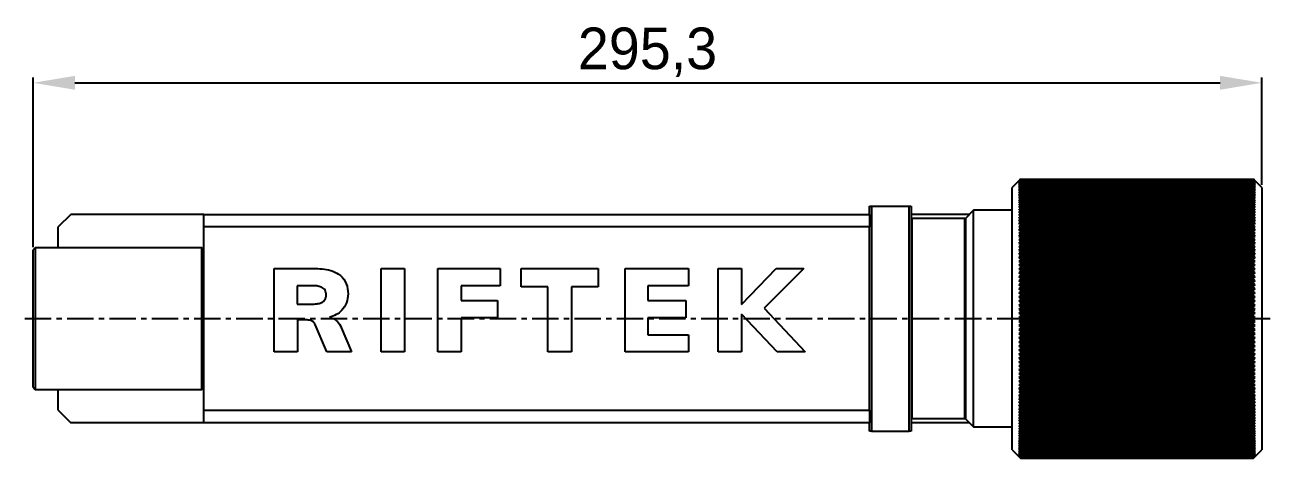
# Model space of a CAD drawing. Header units: millimetres. Extents: x -406 to 1097, y -706 to 717.
# Drawn here: x -14.8 to 284.5, y -706.4 to -602.4 of the extents above; entities that cross this region are included whole.
import ezdxf

# ---------------------------------------------------------------- set-up
doc = ezdxf.new("R2010")
doc.units = ezdxf.units.MM
doc.header["$PDSIZE"] = -1
doc.linetypes.add('CENTER', pattern=[10.16, 6.35, -1.27, 1.27, -1.27])
doc.dimstyles.new('ISO-25', dxfattribs={"dimtxt": 10, "dimasz": 10, "dimexe": 1.25, "dimexo": 0.625, "dimgap": 1.5, "dimtad": 1, "dimdec": 1, "dimtxsty": 'Standard', "dimcen": 2.5, "dimclrd": 1, "dimclre": 1, "dimclrt": 1, "dimadec": 0, "dimazin": 0, "dimtfac": 1, "dimtdec": 1, "dimtmove": 0, "dimatfit": 3, "dimfxl": 0, "dimarcsym": 0})

# ---------------------------------------------------------------- blocks, each defined once
blk = doc.blocks.new('*D18')
at = {"color": 1, "lineweight": -2, "transparency": 16777216}
for p, q in [((-12.76, -655.74), (-12.76, -615.01)), ((-2.76, -616.26), (272.51, -616.26)), ((282.51, -640.74), (282.51, -615.01))]:
    blk.add_line(p, q, dxfattribs=at)
at = {"color": 1, "transparency": 16777216}
for points in [[(-2.76, -614.59), (-2.76, -617.92), (-12.76, -616.26)], [(272.51, -614.59), (272.51, -617.92), (282.51, -616.26)]]:
    blk.add_solid(points, dxfattribs=at)
at = {"layer": 'Defpoints', "color": 0, "transparency": 16777216}
for p in [(282.51, -616.26), (282.51, -641.37), (-12.76, -656.37)]:
    blk.add_point(p, dxfattribs=at)
at = {"color": 1, "transparency": 16777216, "insert": (134.88, -608.92), "char_height": 10, "attachment_point": 5}
blk.add_mtext('295,3', dxfattribs=at)

msp = doc.modelspace()

# ---------------------------------------------------------------- linework, layer by layer
for p, q in [((224.43, -639.45), (222.51, -641.37)), ((224.51, -639.37), (224.11, -639.77)), ((224.11, -639.77), (224.51, -639.37)), ((224.51, -639.38), (224.11, -639.79)), ((224.11, -639.79), (224.51, -639.4)), ((224.51, -639.42), (224.11, -639.84)), ((224.11, -639.84), (224.51, -639.46)), ((224.51, -639.5), (224.11, -639.92)), ((224.11, -639.92), (224.51, -639.55)), ((224.51, -639.6), (224.11, -640.03)), ((224.11, -640.03), (224.51, -639.67)), ((224.51, -639.73), (224.11, -640.17)), ((224.11, -640.17), (224.51, -639.82)), ((224.51, -639.89), (224.11, -640.34)), ((224.11, -640.34), (224.51, -640)), ((224.51, -640.09), (224.11, -640.54)), ((224.11, -640.54), (224.51, -640.21)), ((224.51, -640.31), (224.11, -640.76)), ((224.11, -640.76), (224.51, -640.44)), ((224.51, -639.37), (224.51, -639.38)), ((224.51, -639.37), (280.51, -639.37)), ((224.51, -639.37), (280.51, -639.37)), ((224.51, -639.38), (280.51, -639.38)), ((224.51, -639.4), (224.51, -639.42)), ((224.51, -639.4), (280.51, -639.4)), ((224.51, -639.42), (280.51, -639.42)), ((224.51, -639.46), (224.51, -639.5)), ((224.51, -639.46), (280.51, -639.46)), ((224.51, -639.5), (280.51, -639.5)), ((224.51, -639.55), (224.51, -639.6)), ((224.51, -639.55), (280.51, -639.55)), ((224.51, -639.6), (280.51, -639.6)), ((224.51, -639.67), (224.51, -639.73)), ((224.51, -639.67), (280.51, -639.67)), ((224.51, -639.73), (280.51, -639.73)), ((224.51, -639.82), (224.51, -639.89)), ((224.51, -639.82), (280.51, -639.82)), ((224.51, -639.89), (280.51, -639.89)), ((224.51, -640), (224.51, -640.09)), ((224.51, -640), (280.51, -640)), ((224.51, -640.09), (280.51, -640.09)), ((224.51, -640.21), (224.51, -640.31)), ((224.51, -640.21), (280.51, -640.21)), ((224.51, -640.31), (280.51, -640.31)), ((224.51, -640.44), (224.51, -640.56)), ((224.51, -640.44), (280.51, -640.44)), ((280.51, -639.38), (280.51, -639.37)), ((280.51, -639.37), (280.91, -639.77)), ((280.91, -639.77), (280.51, -639.37)), ((280.91, -639.79), (280.51, -639.38)), ((280.51, -639.42), (280.51, -639.4)), ((280.51, -639.4), (280.91, -639.79)), ((280.91, -639.84), (280.51, -639.42)), ((280.51, -639.5), (280.51, -639.46)), ((280.51, -639.46), (280.91, -639.84)), ((280.91, -639.92), (280.51, -639.5)), ((280.51, -639.6), (280.51, -639.55)), ((280.51, -639.55), (280.91, -639.92)), ((280.91, -640.03), (280.51, -639.6)), ((280.51, -639.73), (280.51, -639.67)), ((280.51, -639.67), (280.91, -640.03)), ((280.91, -640.17), (280.51, -639.73)), ((280.51, -639.89), (280.51, -639.82)), ((280.51, -639.82), (280.91, -640.17)), ((280.91, -640.34), (280.51, -639.89)), ((280.51, -640.09), (280.51, -640)), ((280.51, -640), (280.91, -640.34)), ((280.91, -640.54), (280.51, -640.09)), ((280.51, -640.31), (280.51, -640.21)), ((280.51, -640.21), (280.91, -640.54)), ((280.91, -640.76), (280.51, -640.31)), ((280.51, -640.56), (280.51, -640.44)), ((280.51, -640.44), (280.91, -640.76)), ((282.51, -641.37), (280.6, -639.45)), ((222.51, -704.37), (222.51, -641.37)), ((224.51, -640.56), (224.11, -641.02)), ((224.11, -641.02), (224.51, -640.71)), ((224.51, -640.84), (224.11, -641.3)), ((224.11, -641.3), (224.51, -641.01)), ((224.51, -641.14), (224.11, -641.61)), ((224.11, -641.61), (224.51, -641.33)), ((224.51, -641.48), (224.11, -641.95)), ((224.11, -641.95), (224.51, -641.68)), ((224.51, -641.85), (224.11, -642.32)), ((224.11, -642.32), (224.51, -642.06)), ((224.51, -642.24), (224.11, -642.72)), ((224.11, -642.72), (224.51, -642.47)), ((224.51, -642.66), (224.11, -643.14)), ((224.11, -643.14), (224.51, -642.9)), ((224.51, -643.1), (224.11, -643.59)), ((224.11, -643.59), (224.51, -643.37)), ((224.51, -640.56), (280.51, -640.56)), ((224.51, -640.71), (224.51, -640.84)), ((224.51, -640.71), (280.51, -640.71)), ((224.51, -640.84), (280.51, -640.84)), ((224.51, -641.01), (224.51, -641.14)), ((224.51, -641.01), (280.51, -641.01)), ((224.51, -641.14), (280.51, -641.14)), ((224.51, -641.33), (224.51, -641.48)), ((224.51, -641.33), (280.51, -641.33)), ((224.51, -641.48), (280.51, -641.48)), ((224.51, -641.68), (224.51, -641.85)), ((224.51, -641.68), (280.51, -641.68)), ((224.51, -641.85), (280.51, -641.85)), ((224.51, -642.06), (224.51, -642.24)), ((224.51, -642.06), (280.51, -642.06)), ((224.51, -642.24), (280.51, -642.24)), ((224.51, -642.47), (224.51, -642.66)), ((224.51, -642.47), (280.51, -642.47)), ((224.51, -642.66), (280.51, -642.66)), ((224.51, -642.9), (224.51, -643.1)), ((224.51, -642.9), (280.51, -642.9)), ((224.51, -643.1), (280.51, -643.1)), ((224.51, -643.37), (224.51, -643.58)), ((224.51, -643.37), (280.51, -643.37)), ((280.91, -641.02), (280.51, -640.56)), ((280.51, -640.84), (280.51, -640.71)), ((280.51, -640.71), (280.91, -641.02)), ((280.91, -641.3), (280.51, -640.84)), ((280.51, -641.14), (280.51, -641.01)), ((280.51, -641.01), (280.91, -641.3)), ((280.91, -641.61), (280.51, -641.14)), ((280.51, -641.48), (280.51, -641.33)), ((280.51, -641.33), (280.91, -641.61)), ((280.91, -641.95), (280.51, -641.48)), ((280.51, -641.85), (280.51, -641.68)), ((280.51, -641.68), (280.91, -641.95)), ((280.91, -642.32), (280.51, -641.85)), ((280.51, -642.24), (280.51, -642.06)), ((280.51, -642.06), (280.91, -642.32)), ((280.91, -642.72), (280.51, -642.24)), ((280.51, -642.66), (280.51, -642.47)), ((280.51, -642.47), (280.91, -642.72)), ((280.91, -643.14), (280.51, -642.66)), ((280.51, -643.1), (280.51, -642.9)), ((280.51, -642.9), (280.91, -643.14)), ((280.91, -643.59), (280.51, -643.1)), ((280.51, -643.58), (280.51, -643.37)), ((280.51, -643.37), (280.91, -643.59)), ((282.51, -641.37), (282.51, -642.69)), ((282.51, -642.69), (282.51, -704.37)), ((188.24, -647.87), (188.24, -645.87)), ((188.24, -645.87), (188.74, -645.87)), ((188.74, -645.87), (188.74, -699.87)), ((188.74, -645.87), (197.74, -645.87)), ((197.74, -699.87), (197.74, -645.87)), ((197.74, -645.87), (198.24, -645.87)), ((198.24, -645.87), (198.24, -699.87)), ((224.51, -643.58), (224.11, -644.06)), ((224.11, -644.06), (224.51, -643.85)), ((224.51, -644.08), (224.11, -644.56)), ((224.11, -644.56), (224.51, -644.37)), ((224.51, -644.6), (224.11, -645.09)), ((224.11, -645.09), (224.51, -644.91)), ((224.51, -645.15), (224.11, -645.64)), ((224.11, -645.64), (224.51, -645.47)), ((224.51, -645.73), (224.11, -646.22)), ((224.11, -646.22), (224.51, -646.06)), ((224.51, -646.33), (224.11, -646.82)), ((224.51, -643.58), (280.51, -643.58)), ((224.51, -643.85), (224.51, -644.08)), ((224.51, -643.85), (280.51, -643.85)), ((224.51, -644.08), (280.51, -644.08)), ((224.51, -644.37), (224.51, -644.6)), ((224.51, -644.37), (280.51, -644.37)), ((224.51, -644.6), (280.51, -644.6)), ((224.51, -644.91), (224.51, -645.15)), ((224.51, -644.91), (280.51, -644.91)), ((224.51, -645.15), (280.51, -645.15)), ((224.51, -645.47), (224.51, -645.73)), ((224.51, -645.47), (280.51, -645.47)), ((224.51, -645.73), (280.51, -645.73)), ((224.51, -646.06), (224.51, -646.33)), ((224.51, -646.06), (280.51, -646.06)), ((224.51, -646.33), (280.51, -646.33)), ((280.91, -644.06), (280.51, -643.58)), ((280.51, -644.08), (280.51, -643.85)), ((280.51, -643.85), (280.91, -644.06)), ((280.91, -644.56), (280.51, -644.08)), ((280.51, -644.6), (280.51, -644.37)), ((280.51, -644.37), (280.91, -644.56)), ((280.91, -645.09), (280.51, -644.6)), ((280.51, -645.15), (280.51, -644.91)), ((280.51, -644.91), (280.91, -645.09)), ((280.91, -645.64), (280.51, -645.15)), ((280.51, -645.73), (280.51, -645.47)), ((280.51, -645.47), (280.91, -645.64)), ((280.91, -646.22), (280.51, -645.73)), ((280.51, -646.33), (280.51, -646.06)), ((280.51, -646.06), (280.91, -646.22)), ((280.91, -646.82), (280.51, -646.33)), ((-3.76, -647.87), (-6.76, -650.87)), ((28.24, -647.87), (-3.76, -647.87)), ((28.24, -650.87), (28.24, -647.87)), ((28.24, -647.87), (188.24, -647.87)), ((188.24, -647.87), (188.24, -650.87)), ((212.24, -647.87), (198.24, -647.87)), ((211.16, -648.87), (198.44, -648.87)), ((198.44, -648.87), (198.44, -696.87)), ((211.16, -696.87), (211.16, -648.87)), ((213.24, -646.87), (211.3, -648.81)), ((211.3, -648.81), (211.3, -696.92)), ((222.51, -646.87), (213.24, -646.87)), ((213.24, -698.87), (213.24, -646.87)), ((224.11, -646.82), (224.51, -646.67)), ((224.51, -646.95), (224.11, -647.44)), ((224.11, -647.44), (224.51, -647.31)), ((224.51, -647.6), (224.11, -648.08)), ((224.11, -648.08), (224.51, -647.97)), ((224.51, -648.27), (224.11, -648.75)), ((224.11, -648.75), (224.51, -648.65)), ((224.51, -648.96), (224.11, -649.44)), ((224.11, -649.44), (224.51, -649.35)), ((224.51, -646.67), (224.51, -646.95)), ((224.51, -646.67), (280.51, -646.67)), ((224.51, -646.95), (280.51, -646.95)), ((224.51, -647.31), (224.51, -647.6)), ((224.51, -647.31), (280.51, -647.31)), ((224.51, -647.6), (280.51, -647.6)), ((224.51, -647.97), (224.51, -648.27)), ((224.51, -647.97), (280.51, -647.97)), ((224.51, -648.27), (280.51, -648.27)), ((224.51, -648.65), (224.51, -648.96)), ((224.51, -648.65), (280.51, -648.65)), ((224.51, -648.96), (280.51, -648.96)), ((224.51, -649.35), (224.51, -649.67)), ((224.51, -649.35), (280.51, -649.35)), ((280.51, -646.95), (280.51, -646.67)), ((280.51, -646.67), (280.91, -646.82)), ((280.91, -647.44), (280.51, -646.95)), ((280.51, -647.6), (280.51, -647.31)), ((280.51, -647.31), (280.91, -647.44)), ((280.91, -648.08), (280.51, -647.6)), ((280.51, -648.27), (280.51, -647.97)), ((280.51, -647.97), (280.91, -648.08)), ((280.91, -648.75), (280.51, -648.27)), ((280.51, -648.96), (280.51, -648.65)), ((280.51, -648.65), (280.91, -648.75)), ((280.91, -649.44), (280.51, -648.96)), ((280.51, -649.67), (280.51, -649.35)), ((280.51, -649.35), (280.91, -649.44)), ((-6.76, -655.87), (-6.76, -650.87)), ((188.24, -650.87), (28.24, -650.87)), ((28.24, -694.87), (28.24, -650.87)), ((188.24, -694.87), (188.24, -650.87)), ((224.51, -649.67), (224.11, -650.15)), ((224.11, -650.15), (224.51, -650.08)), ((224.51, -650.41), (224.11, -650.88)), ((224.11, -650.88), (224.51, -650.82)), ((224.51, -651.16), (224.11, -651.63)), ((224.11, -651.63), (224.51, -651.59)), ((224.51, -651.93), (224.11, -652.4)), ((224.11, -652.4), (224.51, -652.37)), ((224.51, -649.67), (280.51, -649.67)), ((224.51, -650.08), (224.51, -650.41)), ((224.51, -650.08), (280.51, -650.08)), ((224.51, -650.41), (280.51, -650.41)), ((224.51, -650.82), (224.51, -651.16)), ((224.51, -650.82), (280.51, -650.82)), ((224.51, -651.16), (280.51, -651.16)), ((224.51, -651.59), (224.51, -651.93)), ((224.51, -651.59), (280.51, -651.59)), ((224.51, -651.93), (280.51, -651.93)), ((224.51, -652.37), (224.51, -652.72)), ((224.51, -652.37), (280.51, -652.37)), ((280.91, -650.15), (280.51, -649.67)), ((280.51, -650.41), (280.51, -650.08)), ((280.51, -650.08), (280.91, -650.15)), ((280.91, -650.88), (280.51, -650.41)), ((280.51, -651.16), (280.51, -650.82)), ((280.51, -650.82), (280.91, -650.88)), ((280.91, -651.63), (280.51, -651.16)), ((280.51, -651.93), (280.51, -651.59)), ((280.51, -651.59), (280.91, -651.63)), ((280.91, -652.4), (280.51, -651.93)), ((280.51, -652.72), (280.51, -652.37)), ((280.51, -652.37), (280.91, -652.4)), ((224.51, -652.72), (224.11, -653.19)), ((224.11, -653.19), (224.51, -653.17)), ((224.51, -653.53), (224.11, -653.99)), ((224.11, -653.99), (224.51, -653.99)), ((224.11, -653.99), (280.91, -653.99)), ((224.51, -654.36), (224.11, -654.81)), ((224.11, -654.81), (224.51, -654.83)), ((224.11, -654.81), (280.91, -654.81)), ((224.51, -655.21), (224.11, -655.65)), ((224.51, -652.72), (280.51, -652.72)), ((224.51, -653.17), (224.51, -653.53)), ((224.51, -653.17), (280.51, -653.17)), ((224.51, -653.53), (280.51, -653.53)), ((224.51, -653.99), (224.51, -654.36)), ((224.51, -653.99), (280.51, -653.99)), ((224.51, -654.36), (280.51, -654.36)), ((224.51, -654.83), (224.51, -655.21)), ((224.51, -654.83), (280.51, -654.83)), ((224.51, -655.21), (280.51, -655.21)), ((280.91, -653.19), (280.51, -652.72)), ((280.51, -653.53), (280.51, -653.17)), ((280.51, -653.17), (280.91, -653.19)), ((280.91, -653.99), (280.51, -653.53)), ((280.51, -654.36), (280.51, -653.99)), ((280.51, -653.99), (280.91, -653.99)), ((280.91, -654.81), (280.51, -654.36)), ((280.51, -654.83), (280.91, -654.81)), ((280.51, -655.21), (280.51, -654.83)), ((280.91, -655.65), (280.51, -655.21)), ((-12.26, -655.87), (-12.76, -656.37)), ((-12.76, -689.37), (-12.76, -656.37)), ((27.74, -655.87), (-12.26, -655.87)), ((-12.26, -655.87), (-12.26, -689.87)), ((28.24, -656.37), (27.74, -655.87)), ((27.74, -689.87), (27.74, -655.87)), ((224.11, -655.65), (224.51, -655.68)), ((224.11, -655.65), (280.91, -655.65)), ((224.51, -656.06), (224.11, -656.5)), ((224.11, -656.5), (224.51, -656.55)), ((224.11, -656.5), (280.91, -656.5)), ((224.51, -656.94), (224.11, -657.37)), ((224.11, -657.37), (224.51, -657.43)), ((224.11, -657.37), (280.91, -657.37)), ((224.51, -657.83), (224.11, -658.25)), ((224.11, -658.25), (224.51, -658.33)), ((224.11, -658.25), (280.91, -658.25)), ((224.51, -655.68), (224.51, -656.06)), ((224.51, -655.68), (280.51, -655.68)), ((224.51, -656.06), (280.51, -656.06)), ((224.51, -656.55), (224.51, -656.94)), ((224.51, -656.55), (280.51, -656.55)), ((224.51, -656.94), (280.51, -656.94)), ((224.51, -657.43), (224.51, -657.83)), ((224.51, -657.43), (280.51, -657.43)), ((224.51, -657.83), (280.51, -657.83)), ((224.51, -658.33), (224.51, -658.73)), ((224.51, -658.33), (280.51, -658.33)), ((280.51, -655.68), (280.91, -655.65)), ((280.51, -656.06), (280.51, -655.68)), ((280.91, -656.5), (280.51, -656.06)), ((280.51, -656.55), (280.91, -656.5)), ((280.51, -656.94), (280.51, -656.55)), ((280.91, -657.37), (280.51, -656.94)), ((280.51, -657.43), (280.91, -657.37)), ((280.51, -657.83), (280.51, -657.43)), ((280.91, -658.25), (280.51, -657.83)), ((280.51, -658.33), (280.91, -658.25)), ((280.51, -658.73), (280.51, -658.33)), ((45.16, -660.87), (55.11, -660.87)), ((45.16, -680.87), (45.16, -660.87)), ((70.85, -660.87), (76.51, -660.87)), ((70.85, -680.87), (70.85, -660.87)), ((76.51, -660.87), (76.51, -680.87)), ((84.49, -660.87), (99.44, -660.87)), ((84.49, -680.87), (84.49, -660.87)), ((99.44, -660.87), (99.44, -664.97)), ((104.52, -660.87), (122.98, -660.87)), ((104.52, -665.22), (104.52, -660.87)), ((122.98, -660.87), (122.98, -665.22)), ((129.47, -660.87), (144.74, -660.87)), ((129.47, -680.87), (129.47, -660.87)), ((144.74, -660.87), (144.74, -664.97)), ((151.83, -660.87), (157.48, -660.87)), ((151.83, -680.87), (151.83, -660.87)), ((157.48, -669.5), (165.81, -660.87)), ((157.48, -660.87), (157.48, -669.5)), ((172.42, -660.87), (162.95, -670.4)), ((165.81, -660.87), (172.42, -660.87)), ((224.51, -658.73), (224.11, -659.15)), ((224.11, -659.15), (224.51, -659.24)), ((224.11, -659.15), (280.91, -659.15)), ((224.51, -659.65), (224.11, -660.06)), ((224.11, -660.06), (224.51, -660.16)), ((224.11, -660.06), (280.91, -660.06)), ((224.51, -660.57), (224.11, -660.98)), ((224.11, -660.98), (224.51, -661.09)), ((224.11, -660.98), (280.91, -660.98)), ((224.51, -658.73), (280.51, -658.73)), ((224.51, -659.24), (224.51, -659.65)), ((224.51, -659.24), (280.51, -659.24)), ((224.51, -659.65), (280.51, -659.65)), ((224.51, -660.16), (224.51, -660.57)), ((224.51, -660.16), (280.51, -660.16)), ((224.51, -660.57), (280.51, -660.57)), ((224.51, -661.09), (224.51, -661.51)), ((224.51, -661.09), (280.51, -661.09)), ((280.91, -659.15), (280.51, -658.73)), ((280.51, -659.24), (280.91, -659.15)), ((280.51, -659.65), (280.51, -659.24)), ((280.91, -660.06), (280.51, -659.65)), ((280.51, -660.16), (280.91, -660.06)), ((280.51, -660.57), (280.51, -660.16)), ((280.91, -660.98), (280.51, -660.57)), ((280.51, -661.09), (280.91, -660.98)), ((280.51, -661.51), (280.51, -661.09)), ((224.51, -661.51), (224.11, -661.91)), ((224.11, -661.91), (224.51, -662.04)), ((224.11, -661.91), (280.91, -661.91)), ((224.51, -662.46), (224.11, -662.84)), ((224.11, -662.84), (224.51, -662.99)), ((224.11, -662.84), (280.91, -662.84)), ((224.51, -663.41), (224.11, -663.79)), ((224.11, -663.79), (224.51, -663.95)), ((224.11, -663.79), (280.91, -663.79)), ((224.51, -664.38), (224.11, -664.75)), ((224.51, -661.51), (280.51, -661.51)), ((224.51, -662.04), (224.51, -662.46)), ((224.51, -662.04), (280.51, -662.04)), ((224.51, -662.46), (280.51, -662.46)), ((224.51, -662.99), (224.51, -663.41)), ((224.51, -662.99), (280.51, -662.99)), ((224.51, -663.41), (280.51, -663.41)), ((224.51, -663.95), (224.51, -664.38)), ((224.51, -663.95), (280.51, -663.95)), ((224.51, -664.38), (280.51, -664.38)), ((280.91, -661.91), (280.51, -661.51)), ((280.51, -662.04), (280.91, -661.91)), ((280.51, -662.46), (280.51, -662.04)), ((280.91, -662.84), (280.51, -662.46)), ((280.51, -662.99), (280.91, -662.84)), ((280.51, -663.41), (280.51, -662.99)), ((280.91, -663.79), (280.51, -663.41)), ((280.51, -663.95), (280.91, -663.79)), ((280.51, -664.38), (280.51, -663.95)), ((280.91, -664.75), (280.51, -664.38)), ((50.66, -664.97), (50.66, -669.4)), ((54.21, -664.97), (50.66, -664.97)), ((90.06, -664.97), (90.06, -668.56)), ((99.44, -664.97), (90.06, -664.97)), ((110.9, -665.22), (104.52, -665.22)), ((110.9, -680.87), (110.9, -665.22)), ((116.61, -665.22), (116.61, -680.87)), ((122.98, -665.22), (116.61, -665.22)), ((134.97, -664.97), (134.97, -668.56)), ((144.74, -664.97), (134.97, -664.97)), ((224.11, -664.75), (224.51, -664.92)), ((224.11, -664.75), (280.91, -664.75)), ((224.51, -665.35), (224.11, -665.71)), ((224.11, -665.71), (224.51, -665.9)), ((224.11, -665.71), (280.91, -665.71)), ((224.51, -666.33), (224.11, -666.68)), ((224.11, -666.68), (224.51, -666.88)), ((224.11, -666.68), (280.91, -666.68)), ((224.51, -667.32), (224.11, -667.66)), ((224.51, -664.92), (224.51, -665.35)), ((224.51, -664.92), (280.51, -664.92)), ((224.51, -665.35), (280.51, -665.35)), ((224.51, -665.9), (224.51, -666.33)), ((224.51, -665.9), (280.51, -665.9)), ((224.51, -666.33), (280.51, -666.33)), ((224.51, -666.88), (224.51, -667.32)), ((224.51, -666.88), (280.51, -666.88)), ((224.51, -667.32), (280.51, -667.32)), ((280.51, -664.92), (280.91, -664.75)), ((280.51, -665.35), (280.51, -664.92)), ((280.91, -665.71), (280.51, -665.35)), ((280.51, -665.9), (280.91, -665.71)), ((280.51, -666.33), (280.51, -665.9)), ((280.91, -666.68), (280.51, -666.33)), ((280.51, -666.88), (280.91, -666.68)), ((280.51, -667.32), (280.51, -666.88)), ((280.91, -667.66), (280.51, -667.32)), ((50.66, -669.4), (54.21, -669.4)), ((90.06, -668.56), (98.84, -668.56)), ((98.84, -668.56), (98.84, -672.66)), ((134.97, -668.56), (144.11, -668.56)), ((144.11, -668.56), (144.11, -672.66)), ((224.11, -667.66), (224.51, -667.87)), ((224.11, -667.66), (280.91, -667.66)), ((224.51, -668.31), (224.11, -668.64)), ((224.11, -668.64), (224.51, -668.86)), ((224.11, -668.64), (280.91, -668.64)), ((224.51, -669.31), (224.11, -669.62)), ((224.11, -669.62), (224.51, -669.86)), ((224.11, -669.62), (280.91, -669.62)), ((224.51, -670.3), (224.11, -670.61)), ((224.51, -667.87), (224.51, -668.31)), ((224.51, -667.87), (280.51, -667.87)), ((224.51, -668.31), (280.51, -668.31)), ((224.51, -668.86), (224.51, -669.31)), ((224.51, -668.86), (280.51, -668.86)), ((224.51, -669.31), (280.51, -669.31)), ((224.51, -669.86), (224.51, -670.3)), ((224.51, -669.86), (280.51, -669.86)), ((224.51, -670.3), (280.51, -670.3)), ((280.51, -667.87), (280.91, -667.66)), ((280.51, -668.31), (280.51, -667.87)), ((280.91, -668.64), (280.51, -668.31)), ((280.51, -668.86), (280.91, -668.64)), ((280.51, -669.31), (280.51, -668.86)), ((280.91, -669.62), (280.51, -669.31)), ((280.51, -669.86), (280.91, -669.62)), ((280.51, -670.3), (280.51, -669.86)), ((280.91, -670.61), (280.51, -670.3)), ((50.72, -673.17), (50.72, -680.87)), ((52.77, -673.17), (50.72, -673.17)), ((90.06, -672.66), (90.06, -680.87)), ((98.84, -672.66), (90.06, -672.66)), ((134.97, -672.66), (134.97, -676.76)), ((144.11, -672.66), (134.97, -672.66)), ((157.48, -671.82), (157.48, -680.87)), ((166.05, -680.87), (157.48, -671.82)), ((162.95, -670.4), (172.75, -680.87)), ((224.11, -670.61), (224.51, -670.86)), ((224.11, -670.61), (280.91, -670.61)), ((224.51, -671.3), (224.11, -671.6)), ((224.11, -671.6), (224.51, -671.86)), ((224.11, -671.6), (280.91, -671.6)), ((224.51, -672.31), (224.11, -672.59)), ((224.11, -672.59), (224.51, -672.86)), ((224.11, -672.59), (280.91, -672.59)), ((224.51, -673.31), (224.11, -673.58)), ((224.51, -670.86), (224.51, -671.3)), ((224.51, -670.86), (280.51, -670.86)), ((224.51, -671.3), (280.51, -671.3)), ((224.51, -671.86), (224.51, -672.31)), ((224.51, -671.86), (280.51, -671.86)), ((224.51, -672.31), (280.51, -672.31)), ((224.51, -672.86), (224.51, -673.31)), ((224.51, -672.86), (280.51, -672.86)), ((224.51, -673.31), (280.51, -673.31)), ((280.51, -670.86), (280.91, -670.61)), ((280.51, -671.3), (280.51, -670.86)), ((280.91, -671.6), (280.51, -671.3)), ((280.51, -671.86), (280.91, -671.6)), ((280.51, -672.31), (280.51, -671.86)), ((280.91, -672.59), (280.51, -672.31)), ((280.51, -672.86), (280.91, -672.59)), ((280.51, -673.31), (280.51, -672.86)), ((280.91, -673.58), (280.51, -673.31)), ((57.79, -680.87), (55.03, -674.28)), ((61.25, -675), (63.77, -680.87)), ((224.11, -673.58), (224.51, -673.87)), ((224.11, -673.58), (280.91, -673.58)), ((224.51, -674.31), (224.11, -674.57)), ((224.11, -674.57), (224.51, -674.87)), ((224.11, -674.57), (280.91, -674.57)), ((224.51, -675.31), (224.11, -675.56)), ((224.11, -675.56), (224.51, -675.87)), ((224.11, -675.56), (280.91, -675.56)), ((224.51, -676.31), (224.11, -676.54)), ((224.51, -673.87), (224.51, -674.31)), ((224.51, -673.87), (280.51, -673.87)), ((224.51, -674.31), (280.51, -674.31)), ((224.51, -674.87), (224.51, -675.31)), ((224.51, -674.87), (280.51, -674.87)), ((224.51, -675.31), (280.51, -675.31)), ((224.51, -675.87), (224.51, -676.31)), ((224.51, -675.87), (280.51, -675.87)), ((224.51, -676.31), (280.51, -676.31)), ((280.51, -673.87), (280.91, -673.58)), ((280.51, -674.31), (280.51, -673.87)), ((280.91, -674.57), (280.51, -674.31)), ((280.51, -674.87), (280.91, -674.57)), ((280.51, -675.31), (280.51, -674.87)), ((280.91, -675.56), (280.51, -675.31)), ((280.51, -675.87), (280.91, -675.56)), ((280.51, -676.31), (280.51, -675.87)), ((280.91, -676.54), (280.51, -676.31)), ((134.97, -676.76), (144.74, -676.76)), ((144.74, -676.76), (144.74, -680.87)), ((224.11, -676.54), (224.51, -676.86)), ((224.11, -676.54), (280.91, -676.54)), ((224.51, -677.3), (224.11, -677.52)), ((224.11, -677.52), (224.51, -677.86)), ((224.11, -677.52), (280.91, -677.52)), ((224.51, -678.3), (224.11, -678.5)), ((224.11, -678.5), (224.51, -678.85)), ((224.11, -678.5), (280.91, -678.5)), ((224.51, -679.28), (224.11, -679.48)), ((224.51, -676.86), (224.51, -677.3)), ((224.51, -676.86), (280.51, -676.86)), ((224.51, -677.3), (280.51, -677.3)), ((224.51, -677.86), (224.51, -678.3)), ((224.51, -677.86), (280.51, -677.86)), ((224.51, -678.3), (280.51, -678.3)), ((224.51, -678.85), (224.51, -679.28)), ((224.51, -678.85), (280.51, -678.85)), ((224.51, -679.28), (280.51, -679.28)), ((280.51, -676.86), (280.91, -676.54)), ((280.51, -677.3), (280.51, -676.86)), ((280.91, -677.52), (280.51, -677.3)), ((280.51, -677.86), (280.91, -677.52)), ((280.51, -678.3), (280.51, -677.86)), ((280.91, -678.5), (280.51, -678.3)), ((280.51, -678.85), (280.91, -678.5)), ((280.51, -679.28), (280.51, -678.85)), ((280.91, -679.48), (280.51, -679.28)), ((50.72, -680.87), (45.16, -680.87)), ((63.77, -680.87), (57.79, -680.87)), ((76.51, -680.87), (70.85, -680.87)), ((90.06, -680.87), (84.49, -680.87)), ((116.61, -680.87), (110.9, -680.87)), ((144.74, -680.87), (129.47, -680.87)), ((157.48, -680.87), (151.83, -680.87)), ((172.75, -680.87), (166.05, -680.87)), ((224.11, -679.48), (224.51, -679.83)), ((224.11, -679.48), (280.91, -679.48)), ((224.51, -680.26), (224.11, -680.44)), ((224.11, -680.44), (224.51, -680.81)), ((224.11, -680.44), (280.91, -680.44)), ((224.51, -681.24), (224.11, -681.4)), ((224.11, -681.4), (224.51, -681.78)), ((224.11, -681.4), (280.91, -681.4)), ((224.51, -682.2), (224.11, -682.36)), ((224.51, -679.83), (224.51, -680.26)), ((224.51, -679.83), (280.51, -679.83)), ((224.51, -680.26), (280.51, -680.26)), ((224.51, -680.81), (224.51, -681.24)), ((224.51, -680.81), (280.51, -680.81)), ((224.51, -681.24), (280.51, -681.24)), ((224.51, -681.78), (224.51, -682.2)), ((224.51, -681.78), (280.51, -681.78)), ((224.51, -682.2), (280.51, -682.2)), ((280.51, -679.83), (280.91, -679.48)), ((280.51, -680.26), (280.51, -679.83)), ((280.91, -680.44), (280.51, -680.26)), ((280.51, -680.81), (280.91, -680.44)), ((280.51, -681.24), (280.51, -680.81)), ((280.91, -681.4), (280.51, -681.24)), ((280.51, -681.78), (280.91, -681.4)), ((280.51, -682.2), (280.51, -681.78)), ((280.91, -682.36), (280.51, -682.2)), ((224.11, -682.36), (224.51, -682.74)), ((224.11, -682.36), (280.91, -682.36)), ((224.51, -683.16), (224.11, -683.3)), ((224.11, -683.3), (224.51, -683.69)), ((224.11, -683.3), (280.91, -683.3)), ((224.51, -684.11), (224.11, -684.24)), ((224.11, -684.24), (224.51, -684.64)), ((224.11, -684.24), (280.91, -684.24)), ((224.51, -685.05), (224.11, -685.16)), ((224.11, -685.16), (224.51, -685.57)), ((224.11, -685.16), (280.91, -685.16)), ((224.51, -682.74), (224.51, -683.16)), ((224.51, -682.74), (280.51, -682.74)), ((224.51, -683.16), (280.51, -683.16)), ((224.51, -683.69), (224.51, -684.11)), ((224.51, -683.69), (280.51, -683.69)), ((224.51, -684.11), (280.51, -684.11)), ((224.51, -684.64), (224.51, -685.05)), ((224.51, -684.64), (280.51, -684.64)), ((224.51, -685.05), (280.51, -685.05)), ((280.51, -682.74), (280.91, -682.36)), ((280.51, -683.16), (280.51, -682.74)), ((280.91, -683.3), (280.51, -683.16)), ((280.51, -683.69), (280.91, -683.3)), ((280.51, -684.11), (280.51, -683.69)), ((280.91, -684.24), (280.51, -684.11)), ((280.51, -684.64), (280.91, -684.24)), ((280.51, -685.05), (280.51, -684.64)), ((280.91, -685.16), (280.51, -685.05)), ((280.51, -685.57), (280.91, -685.16)), ((224.51, -685.98), (224.11, -686.07)), ((224.11, -686.07), (224.51, -686.49)), ((224.11, -686.07), (280.91, -686.07)), ((224.51, -686.89), (224.11, -686.98)), ((224.11, -686.98), (224.51, -687.4)), ((224.11, -686.98), (280.91, -686.98)), ((224.51, -687.8), (224.11, -687.87)), ((224.11, -687.87), (224.51, -688.3)), ((224.11, -687.87), (280.91, -687.87)), ((224.51, -685.57), (224.51, -685.98)), ((224.51, -685.57), (280.51, -685.57)), ((224.51, -685.98), (280.51, -685.98)), ((224.51, -686.49), (224.51, -686.89)), ((224.51, -686.49), (280.51, -686.49)), ((224.51, -686.89), (280.51, -686.89)), ((224.51, -687.4), (224.51, -687.8)), ((224.51, -687.4), (280.51, -687.4)), ((224.51, -687.8), (280.51, -687.8)), ((224.51, -688.3), (224.51, -688.69)), ((224.51, -688.3), (280.51, -688.3)), ((280.51, -685.98), (280.51, -685.57)), ((280.91, -686.07), (280.51, -685.98)), ((280.51, -686.49), (280.91, -686.07)), ((280.51, -686.89), (280.51, -686.49)), ((280.91, -686.98), (280.51, -686.89)), ((280.51, -687.4), (280.91, -686.98)), ((280.51, -687.8), (280.51, -687.4)), ((280.91, -687.87), (280.51, -687.8)), ((280.51, -688.3), (280.91, -687.87)), ((280.51, -688.69), (280.51, -688.3)), ((-12.76, -689.37), (-12.26, -689.87)), ((-12.26, -689.87), (27.74, -689.87)), ((-6.76, -694.87), (-6.76, -689.87)), ((27.74, -689.87), (28.24, -689.37)), ((224.51, -688.69), (224.11, -688.74)), ((224.11, -688.74), (224.51, -689.18)), ((224.11, -688.74), (280.91, -688.74)), ((224.51, -689.56), (224.11, -689.6)), ((224.11, -689.6), (224.51, -690.05)), ((224.11, -689.6), (280.91, -689.6)), ((224.51, -690.43), (224.11, -690.45)), ((224.11, -690.45), (224.51, -690.9)), ((224.11, -690.45), (280.91, -690.45)), ((224.51, -691.27), (224.11, -691.28)), ((224.11, -691.28), (224.51, -691.74)), ((224.11, -691.28), (280.91, -691.28)), ((224.51, -688.69), (280.51, -688.69)), ((224.51, -689.18), (224.51, -689.56)), ((224.51, -689.18), (280.51, -689.18)), ((224.51, -689.56), (280.51, -689.56)), ((224.51, -690.05), (224.51, -690.43)), ((224.51, -690.05), (280.51, -690.05)), ((224.51, -690.43), (280.51, -690.43)), ((224.51, -690.9), (224.51, -691.27)), ((224.51, -690.9), (280.51, -690.9)), ((224.51, -691.27), (280.51, -691.27)), ((280.91, -688.74), (280.51, -688.69)), ((280.51, -689.18), (280.91, -688.74)), ((280.51, -689.56), (280.51, -689.18)), ((280.91, -689.6), (280.51, -689.56)), ((280.51, -690.05), (280.91, -689.6)), ((280.51, -690.43), (280.51, -690.05)), ((280.91, -690.45), (280.51, -690.43)), ((280.51, -690.9), (280.91, -690.45)), ((280.51, -691.27), (280.51, -690.9)), ((280.91, -691.28), (280.51, -691.27)), ((280.51, -691.74), (280.91, -691.28)), ((224.51, -692.1), (224.11, -692.1)), ((224.11, -692.1), (224.51, -692.56)), ((224.51, -692.91), (224.11, -692.89)), ((224.11, -692.89), (224.51, -693.36)), ((224.51, -693.71), (224.11, -693.67)), ((224.11, -693.67), (224.51, -694.14)), ((224.51, -691.74), (224.51, -692.1)), ((224.51, -691.74), (280.51, -691.74)), ((224.51, -692.1), (280.51, -692.1)), ((224.51, -692.56), (224.51, -692.91)), ((224.51, -692.56), (280.51, -692.56)), ((224.51, -692.91), (280.51, -692.91)), ((224.51, -693.36), (224.51, -693.71)), ((224.51, -693.36), (280.51, -693.36)), ((224.51, -693.71), (280.51, -693.71)), ((224.51, -694.14), (224.51, -694.48)), ((224.51, -694.14), (280.51, -694.14)), ((280.51, -692.1), (280.51, -691.74)), ((280.51, -692.56), (280.91, -692.1)), ((280.91, -692.1), (280.51, -692.1)), ((280.51, -692.91), (280.51, -692.56)), ((280.51, -693.36), (280.91, -692.89)), ((280.91, -692.89), (280.51, -692.91)), ((280.51, -693.71), (280.51, -693.36)), ((280.51, -694.14), (280.91, -693.67)), ((280.91, -693.67), (280.51, -693.71)), ((280.51, -694.48), (280.51, -694.14)), ((-6.76, -694.87), (-3.76, -697.87)), ((28.24, -694.87), (188.24, -694.87)), ((28.24, -697.87), (28.24, -694.87)), ((188.24, -694.87), (188.24, -697.87)), ((198.44, -696.87), (211.16, -696.87)), ((211.3, -696.92), (213.24, -698.87)), ((224.51, -694.48), (224.11, -694.43)), ((224.11, -694.43), (224.51, -694.91)), ((224.51, -695.24), (224.11, -695.18)), ((224.11, -695.18), (224.51, -695.65)), ((224.51, -695.97), (224.11, -695.9)), ((224.11, -695.9), (224.51, -696.37)), ((224.51, -696.69), (224.11, -696.6)), ((224.11, -696.6), (224.51, -697.08)), ((224.51, -697.38), (224.11, -697.28)), ((224.11, -697.28), (224.51, -697.76)), ((224.51, -694.48), (280.51, -694.48)), ((224.51, -694.91), (224.51, -695.24)), ((224.51, -694.91), (280.51, -694.91)), ((224.51, -695.24), (280.51, -695.24)), ((224.51, -695.65), (224.51, -695.97)), ((224.51, -695.65), (280.51, -695.65)), ((224.51, -695.97), (280.51, -695.97)), ((224.51, -696.37), (224.51, -696.69)), ((224.51, -696.37), (280.51, -696.37)), ((224.51, -696.69), (280.51, -696.69)), ((224.51, -697.08), (224.51, -697.38)), ((224.51, -697.08), (280.51, -697.08)), ((280.51, -694.91), (280.91, -694.43)), ((280.91, -694.43), (280.51, -694.48)), ((280.51, -695.24), (280.51, -694.91)), ((280.51, -695.65), (280.91, -695.18)), ((280.91, -695.18), (280.51, -695.24)), ((280.51, -695.97), (280.51, -695.65)), ((280.51, -696.37), (280.91, -695.9)), ((280.91, -695.9), (280.51, -695.97)), ((280.51, -696.69), (280.51, -696.37)), ((280.51, -697.08), (280.91, -696.6)), ((280.91, -696.6), (280.51, -696.69)), ((280.51, -697.38), (280.51, -697.08)), ((280.51, -697.76), (280.91, -697.28)), ((280.91, -697.28), (280.51, -697.38)), ((28.24, -697.87), (-3.76, -697.87)), ((188.24, -697.87), (28.24, -697.87)), ((188.24, -699.87), (188.24, -697.87)), ((188.74, -699.87), (188.24, -699.87)), ((188.74, -699.87), (197.74, -699.87)), ((198.24, -699.87), (197.74, -699.87)), ((212.24, -697.87), (198.24, -697.87)), ((213.24, -698.87), (222.51, -698.87)), ((224.51, -698.05), (224.11, -697.94)), ((224.11, -697.94), (224.51, -698.42)), ((224.51, -698.7), (224.11, -698.57)), ((224.11, -698.57), (224.51, -699.06)), ((224.51, -699.33), (224.11, -699.18)), ((224.11, -699.18), (224.51, -699.67)), ((224.51, -699.93), (224.11, -699.77)), ((224.11, -699.77), (224.51, -700.26)), ((224.51, -697.38), (280.51, -697.38)), ((224.51, -697.76), (224.51, -698.05)), ((224.51, -697.76), (280.51, -697.76)), ((224.51, -698.05), (280.51, -698.05)), ((224.51, -698.42), (224.51, -698.7)), ((224.51, -698.42), (280.51, -698.42)), ((224.51, -698.7), (280.51, -698.7)), ((224.51, -699.06), (224.51, -699.33)), ((224.51, -699.06), (280.51, -699.06)), ((224.51, -699.33), (280.51, -699.33)), ((224.51, -699.67), (224.51, -699.93)), ((224.51, -699.67), (280.51, -699.67)), ((224.51, -699.93), (280.51, -699.93)), ((224.51, -700.26), (224.51, -700.51)), ((224.51, -700.26), (280.51, -700.26)), ((280.51, -698.05), (280.51, -697.76)), ((280.51, -698.42), (280.91, -697.94)), ((280.91, -697.94), (280.51, -698.05)), ((280.51, -698.7), (280.51, -698.42)), ((280.51, -699.06), (280.91, -698.57)), ((280.91, -698.57), (280.51, -698.7)), ((280.51, -699.33), (280.51, -699.06)), ((280.51, -699.67), (280.91, -699.18)), ((280.91, -699.18), (280.51, -699.33)), ((280.51, -699.93), (280.51, -699.67)), ((280.51, -700.26), (280.91, -699.77)), ((280.91, -699.77), (280.51, -699.93)), ((280.51, -700.51), (280.51, -700.26)), ((224.51, -700.51), (224.11, -700.34)), ((224.11, -700.34), (224.51, -700.82)), ((224.51, -701.07), (224.11, -700.88)), ((224.11, -700.88), (224.51, -701.36)), ((224.51, -701.59), (224.11, -701.39)), ((224.11, -701.39), (224.51, -701.88)), ((224.51, -702.1), (224.11, -701.88)), ((224.11, -701.88), (224.51, -702.37)), ((224.51, -702.57), (224.11, -702.34)), ((224.11, -702.34), (224.51, -702.83)), ((224.51, -703.02), (224.11, -702.78)), ((224.11, -702.78), (224.51, -703.26)), ((224.51, -703.45), (224.11, -703.19)), ((224.11, -703.19), (224.51, -703.67)), ((224.51, -700.51), (280.51, -700.51)), ((224.51, -700.82), (224.51, -701.07)), ((224.51, -700.82), (280.51, -700.82)), ((224.51, -701.07), (280.51, -701.07)), ((224.51, -701.36), (224.51, -701.59)), ((224.51, -701.36), (280.51, -701.36)), ((224.51, -701.59), (280.51, -701.59)), ((224.51, -701.88), (224.51, -702.1)), ((224.51, -701.88), (280.51, -701.88)), ((224.51, -702.1), (280.51, -702.1)), ((224.51, -702.37), (224.51, -702.57)), ((224.51, -702.37), (280.51, -702.37)), ((224.51, -702.57), (280.51, -702.57)), ((224.51, -702.83), (224.51, -703.02)), ((224.51, -702.83), (280.51, -702.83)), ((224.51, -703.02), (280.51, -703.02)), ((224.51, -703.26), (224.51, -703.45)), ((224.51, -703.26), (280.51, -703.26)), ((280.51, -700.82), (280.91, -700.34)), ((280.91, -700.34), (280.51, -700.51)), ((280.51, -701.07), (280.51, -700.82)), ((280.51, -701.36), (280.91, -700.88)), ((280.91, -700.88), (280.51, -701.07)), ((280.51, -701.59), (280.51, -701.36)), ((280.51, -701.88), (280.91, -701.39)), ((280.91, -701.39), (280.51, -701.59)), ((280.51, -702.37), (280.91, -701.88)), ((280.91, -701.88), (280.51, -702.1)), ((280.51, -702.1), (280.51, -701.88)), ((280.51, -702.83), (280.91, -702.34)), ((280.91, -702.34), (280.51, -702.57)), ((280.51, -702.57), (280.51, -702.37)), ((280.51, -703.26), (280.91, -702.78)), ((280.91, -702.78), (280.51, -703.02)), ((280.51, -703.02), (280.51, -702.83)), ((280.51, -703.67), (280.91, -703.19)), ((280.91, -703.19), (280.51, -703.45)), ((280.51, -703.45), (280.51, -703.26)), ((222.51, -704.37), (224.43, -706.28)), ((224.51, -703.84), (224.11, -703.58)), ((224.11, -703.58), (224.51, -704.05)), ((224.51, -704.21), (224.11, -703.93)), ((224.11, -703.93), (224.51, -704.4)), ((224.51, -704.55), (224.11, -704.26)), ((224.11, -704.26), (224.51, -704.73)), ((224.51, -704.86), (224.11, -704.56)), ((224.11, -704.56), (224.51, -705.02)), ((224.51, -705.14), (224.11, -704.83)), ((224.11, -704.83), (224.51, -705.29)), ((224.51, -705.4), (224.11, -705.07)), ((224.11, -705.07), (224.51, -705.53)), ((224.51, -705.62), (224.11, -705.29)), ((224.11, -705.29), (224.51, -705.73)), ((224.51, -705.82), (224.11, -705.47)), ((224.11, -705.47), (224.51, -705.91)), ((224.51, -705.98), (224.11, -705.63)), ((224.11, -705.63), (224.51, -706.06)), ((224.51, -706.12), (224.11, -705.75)), ((224.11, -705.75), (224.51, -706.18)), ((224.51, -706.23), (224.11, -705.85)), ((224.11, -705.85), (224.51, -706.27)), ((224.51, -706.3), (224.11, -705.92)), ((224.11, -705.92), (224.51, -706.33)), ((224.51, -706.35), (224.11, -705.96)), ((224.11, -705.96), (224.51, -706.36)), ((224.51, -706.37), (224.43, -706.28)), ((224.51, -703.45), (280.51, -703.45)), ((224.51, -703.67), (224.51, -703.84)), ((224.51, -703.67), (280.51, -703.67)), ((224.51, -703.84), (280.51, -703.84)), ((224.51, -704.05), (224.51, -704.21)), ((224.51, -704.05), (280.51, -704.05)), ((224.51, -704.21), (280.51, -704.21)), ((224.51, -704.4), (224.51, -704.55)), ((224.51, -704.4), (280.51, -704.4)), ((224.51, -704.55), (280.51, -704.55)), ((224.51, -704.73), (224.51, -704.86)), ((224.51, -704.73), (280.51, -704.73)), ((224.51, -704.86), (280.51, -704.86)), ((224.51, -705.02), (224.51, -705.14)), ((224.51, -705.02), (280.51, -705.02)), ((224.51, -705.14), (280.51, -705.14)), ((224.51, -705.29), (224.51, -705.4)), ((224.51, -705.29), (280.51, -705.29)), ((224.51, -705.4), (280.51, -705.4)), ((224.51, -705.53), (224.51, -705.62)), ((224.51, -705.53), (280.51, -705.53)), ((224.51, -705.62), (280.51, -705.62)), ((224.51, -705.73), (224.51, -705.82)), ((224.51, -705.73), (280.51, -705.73)), ((224.51, -705.82), (280.51, -705.82)), ((224.51, -705.91), (224.51, -705.98)), ((224.51, -705.91), (280.51, -705.91)), ((224.51, -705.98), (280.51, -705.98)), ((224.51, -706.06), (224.51, -706.12)), ((224.51, -706.06), (280.51, -706.06)), ((224.51, -706.12), (280.51, -706.12)), ((224.51, -706.18), (224.51, -706.23)), ((224.51, -706.18), (280.51, -706.18)), ((224.51, -706.23), (280.51, -706.23)), ((224.51, -706.27), (224.51, -706.3)), ((224.51, -706.27), (280.51, -706.27)), ((280.51, -704.05), (280.91, -703.58)), ((280.91, -703.58), (280.51, -703.84)), ((280.51, -703.84), (280.51, -703.67)), ((280.51, -704.4), (280.91, -703.93)), ((280.91, -703.93), (280.51, -704.21)), ((280.51, -704.21), (280.51, -704.05)), ((280.51, -704.73), (280.91, -704.26)), ((280.91, -704.26), (280.51, -704.55)), ((280.51, -704.55), (280.51, -704.4)), ((280.51, -705.02), (280.91, -704.56)), ((280.91, -704.56), (280.51, -704.86)), ((280.51, -704.86), (280.51, -704.73)), ((280.51, -705.29), (280.91, -704.83)), ((280.91, -704.83), (280.51, -705.14)), ((280.51, -705.14), (280.51, -705.02)), ((280.51, -705.53), (280.91, -705.07)), ((280.91, -705.07), (280.51, -705.4)), ((280.51, -705.73), (280.91, -705.29)), ((280.91, -705.29), (280.51, -705.62)), ((280.51, -705.4), (280.51, -705.29)), ((280.51, -705.91), (280.91, -705.47)), ((280.91, -705.47), (280.51, -705.82)), ((280.51, -705.62), (280.51, -705.53)), ((280.51, -706.06), (280.91, -705.63)), ((280.91, -705.63), (280.51, -705.98)), ((280.51, -705.82), (280.51, -705.73)), ((280.51, -706.18), (280.91, -705.75)), ((280.91, -705.75), (280.51, -706.12)), ((280.51, -706.27), (280.91, -705.85)), ((280.91, -705.85), (280.51, -706.23)), ((280.51, -705.98), (280.51, -705.91)), ((280.51, -706.33), (280.91, -705.92)), ((280.91, -705.92), (280.51, -706.3)), ((280.51, -706.36), (280.91, -705.96)), ((280.91, -705.96), (280.51, -706.35)), ((280.51, -706.12), (280.51, -706.06)), ((280.51, -706.23), (280.51, -706.18)), ((280.51, -706.3), (280.51, -706.27)), ((280.6, -706.28), (280.51, -706.37)), ((280.6, -706.28), (282.51, -704.37)), ((224.51, -706.3), (280.51, -706.3)), ((224.51, -706.33), (224.51, -706.35)), ((224.51, -706.33), (280.51, -706.33)), ((224.51, -706.35), (280.51, -706.35)), ((224.51, -706.36), (224.51, -706.37)), ((224.51, -706.36), (280.51, -706.36)), ((224.51, -706.37), (280.51, -706.37)), ((280.51, -706.35), (280.51, -706.33)), ((280.51, -706.37), (280.51, -706.36))]:
    msp.add_line(p, q)
at = {"color": 4, "linetype": 'CENTER'}
msp.add_line((-14.76, -672.87), (284.51, -672.87), dxfattribs=at)
for centre, start, end in [((198.44, -648.67), 180, 270), ((211.16, -648.67), 270, 315), ((198.44, -697.07), 90, 180), ((211.16, -697.07), 45, 90)]:
    msp.add_arc(centre, 0.2, start, end)
for points, knots in [([(55.11, -660.87), (55.81, -660.89), (57.21, -660.93), (59.27, -661.4), (61.25, -662.47), (62.71, -664.46), (62.84, -666.11), (62.9, -666.94)], [0, 0, 0, 0, 0.187427, 0.374611, 0.561264, 0.780162, 1, 1, 1, 1]), ([(57.64, -667.2), (57.6, -666.8), (57.54, -666.21), (57.03, -665.59), (56.35, -665.2), (55.38, -665), (54.6, -664.98), (54.21, -664.97)], [0, 0, 0, 0, 0.248437, 0.373432, 0.498678, 0.749003, 1, 1, 1, 1]), ([(54.21, -669.4), (54.6, -669.38), (55.37, -669.36), (56.33, -669.16), (57, -668.77), (57.53, -668.18), (57.6, -667.59), (57.64, -667.2)], [0, 0, 0, 0, 0.250986, 0.501382, 0.626646, 0.751666, 1, 1, 1, 1]), ([(62.9, -666.94), (62.84, -667.67), (62.71, -669.12), (61.57, -670.85), (60.09, -672.01), (59.02, -672.4), (58.48, -672.59)], [0, 0, 0, 0, 0.2797986, 0.5592542, 0.7794929, 1, 1, 1, 1]), ([(55.03, -674.28), (54.89, -674.07), (54.63, -673.64), (53.8, -673.23), (53.16, -673.2), (52.77, -673.17)], [0, 0, 0, 0, 0.2794, 0.559285, 1, 1, 1, 1]), ([(58.48, -672.59), (58.82, -672.69), (59.52, -672.88), (60.56, -673.67), (60.99, -674.49), (61.25, -675)], [0, 0, 0, 0, 0.280216, 0.560615, 1, 1, 1, 1])]:
    msp.add_open_spline(points, degree=3, knots=knots)

# ---------------------------------------------------------------- dimensions: what is measured, and where the dimension line sits
dim = msp.add_linear_dim(base=(282.51, -616.26), p1=(-12.76, -656.37), p2=(282.51, -641.37), dimstyle='ISO-25')
dim.commit()
dim.dimension.update_dxf_attribs({"geometry": '*D18', "text_midpoint": (134.88, -608.92)})

doc.saveas('drawing.dxf')
